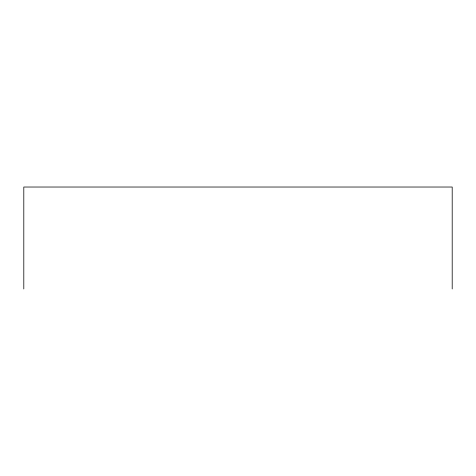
<?xml version="1.0" encoding="UTF-8"?>
<svg xmlns="http://www.w3.org/2000/svg" width="476" height="476" viewBox="0 0 476 476"><rect width="100%" height="100%" fill="white"/><g stroke="black" fill="none" stroke-linecap="round" stroke-linejoin="round"><path stroke-width="0.71" d="M452.2 288.974L452.2 187.026L23.8 187.026L23.8 288.974"/></g></svg>
